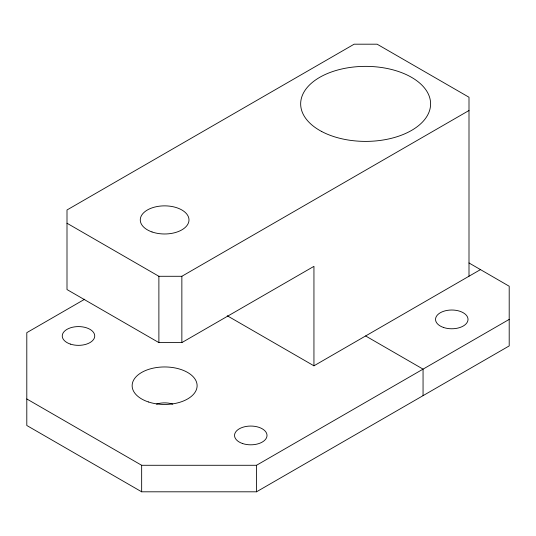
<?xml version="1.0" encoding="UTF-8"?>
<svg xmlns="http://www.w3.org/2000/svg" width="536" height="536" viewBox="0 0 536 536"><rect width="100%" height="100%" fill="white"/><g stroke="black" fill="none" stroke-linecap="round" stroke-linejoin="round"><path stroke-width="0.8" d="M84.728 299.209L26.8 332.655L26.8 425.49L141.658 491.807L256.516 491.807L509.2 345.921L509.2 286.237L469 262.962M67 223.237L158.884 276.288L181.858 276.288L469 110.51M313.942 365.813L469 276.221L469 97.244L377.116 44.193L354.142 44.193L67 209.978L67 289.554L158.884 342.598L181.858 342.598L313.942 266.345L313.942 365.813L227.257 315.764M26.8 398.965L141.658 465.282L256.516 465.282L509.2 319.396M469 276.221L480.484 269.615M365.626 335.958L423.058 369.13L423.058 395.655M256.516 465.282L256.516 491.807M181.858 276.288L181.858 342.598M158.884 276.288L158.884 342.598M141.658 465.282L141.658 491.807M156.505 404.111A16.241 9.38 0 0 1 172.753 404.111M321.747 131.541A64.97 37.513 0 0 0 429.068 111.984A64.97 37.513 0 0 0 346.075 68.106A64.97 37.513 0 0 0 321.747 131.541M152.016 231.954A24.368 14.07 0 0 0 188.987 220.216A24.368 14.07 0 0 0 152.881 207.6A24.368 14.07 0 0 0 152.016 231.954M148.385 401.946A32.488 18.753 0 0 0 197.114 385.706A32.488 18.753 0 0 0 148.385 369.465A32.488 18.753 0 0 0 148.385 401.946M242.647 443.56A16.241 9.38 0 0 0 267.015 435.44A16.241 9.38 0 0 0 242.647 427.319A16.241 9.38 0 0 0 242.647 443.56M70.363 344.092A16.241 9.38 0 0 0 94.731 335.971A16.241 9.38 0 0 0 70.363 327.851A16.241 9.38 0 0 0 70.363 344.092M443.647 327.516A16.241 9.38 0 0 0 468.015 319.389A16.241 9.38 0 0 0 443.647 311.275A16.241 9.38 0 0 0 443.647 327.516"/></g></svg>
